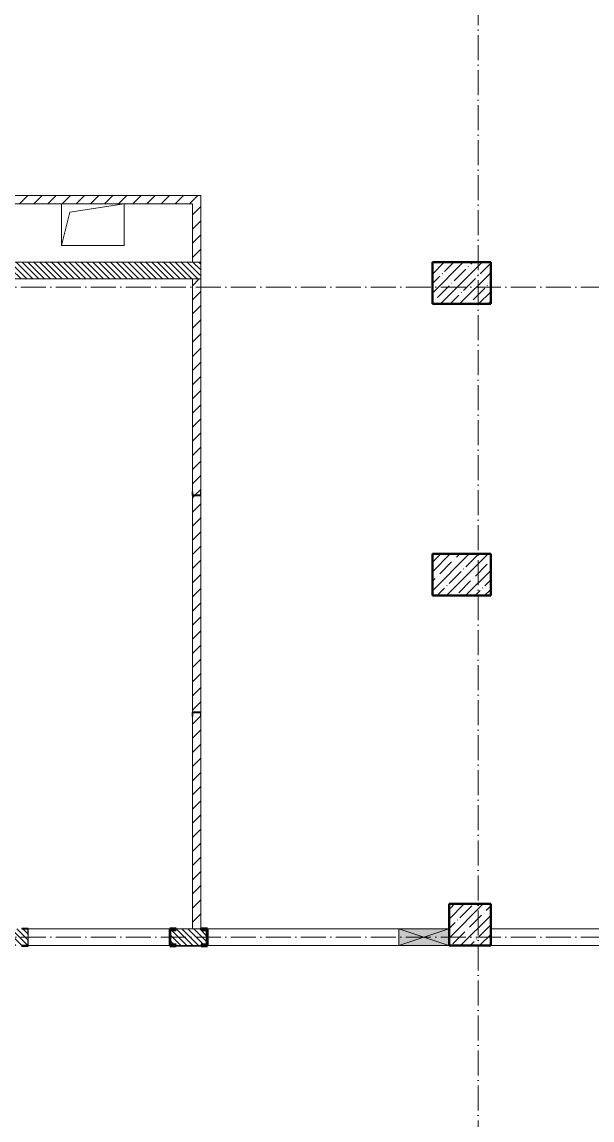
# Model space of a CAD drawing. Header units: millimetres. Extents: x -213536 to 1564669, y -45299 to 942238.
# Drawn here: x 226054 to 232895, y 512105 to 525279 of the extents above; entities that cross this region are included whole.
import ezdxf

# ---------------------------------------------------------------- set-up
doc = ezdxf.new("R2010")
doc.units = ezdxf.units.MM
doc.linetypes.add('50_200_ШТРИХ_1Т_ш5_п1_п1_', pattern=[700, 500, -100, 0, -100])
for name, color, linetype, lineweight in [('0-1', 7, 'Continuous', 5), ('A-COLS-____-MCUT', 7, 'Continuous', 53), ('A-DETL-GENF-OTLN', 7, 'Continuous', 9), ('A-FLOR-____-OTLN', 7, 'Continuous', 9), ('A-GENM-____-MCUT', 7, 'Continuous', 25), ('A-GENM-____-OTLN', 7, 'Continuous', 9), ('A-GENM-____-OTLN-1', 7, 'Continuous', 25), ('A-GLAZ-____-OTLN', 7, 'Continuous', 9), ('A-WALL-____-MCUT', 7, 'Continuous', 13), ('A-WALL-____-PATT-1', 7, 'Continuous', 9), ('A-WALL-FNSH-MCUT-1', 7, 'Continuous', 9), ('I-WALL-____-OTLN', 7, 'Continuous', 9), ('S-BEAM-____-OTLN', 7, 'Continuous', 9), ('S-COLS-____-MCUT', 7, 'Continuous', 50), ('S-COLS-____-OTLN', 7, 'Continuous', 9), ('S-GRID-____-OTLN-1', 7, '50_200_ШТРИХ_1Т_ш5_п1_п1_', 9)]:
    doc.layers.add(name, color=color, linetype=linetype, lineweight=lineweight)
pattern_1 = [(135, (142429.057, 459015.94), (-35.35534, -35.35534), [])]
pattern_2 = [(45, (142429.06, 459015.94), (-84.85281, 84.85281), [])]

# ---------------------------------------------------------------- blocks, each defined once
blk = doc.blocks.new('Перемычка над витражем_2025_02_04_ifc-1-АР1_План отверстий 3 этажа в осях 1-64_Ю-ЯЯ')
at = {"layer": 'A-COLS-____-MCUT'}
for p, q in [((85476, 55381), (85400, 55381)), ((85400, 55381), (85400, 55181)), ((85405, 55190), (85405, 55372)), ((85405, 55372), (85476, 55372)), ((85476, 55372), (85476, 55381)), ((85850, 55381), (85774, 55381)), ((85774, 55381), (85774, 55372)), ((85774, 55372), (85845, 55372)), ((85845, 55372), (85845, 55190)), ((85850, 55181), (85850, 55381)), ((85400, 55181), (85476, 55181)), ((85476, 55190), (85405, 55190)), ((85476, 55181), (85476, 55190)), ((85845, 55190), (85774, 55190)), ((85774, 55190), (85774, 55181)), ((85774, 55181), (85850, 55181))]:
    blk.add_line(p, q, dxfattribs=at)
at = {"layer": 'S-BEAM-____-OTLN'}
for p, q in [((85435, 55181), (85435, 55175)), ((85815, 55175), (85435, 55175)), ((85815, 55181), (85815, 55175))]:
    blk.add_line(p, q, dxfattribs=at)
blk = doc.blocks.new('BSC_Колонна _Прямоугольная - 500х500-V95-АР1_План отверстий 3 этажа в осях 1-64_Ю-ЯЯ')
at = {"layer": 'S-COLS-____-OTLN'}
h = blk.add_hatch(dxfattribs=at)
h.set_pattern_fill('FP_100', color=256, style=0, pattern_type=2)
h.set_pattern_definition([(315, (-55431.04, 89000), (114.04925, 114.04925), []), (315, (-55431.04, 88885.95), (114.04925, 114.04925), [201.613, -40.323, 3.353, -36.97])])
h.paths.add_polyline_path([(-250, 250), (-250, -250), (250, -250), (250, 250)], flags=0)
at = {"layer": 'S-COLS-____-MCUT'}
for p, q in [((250, 250), (-250, 250)), ((-250, 250), (-250, -250)), ((250, -250), (250, 250)), ((-250, -250), (250, -250))]:
    blk.add_line(p, q, dxfattribs=at)
blk = doc.blocks.new('BSC_Колонна _Прямоугольная - 500х700-V124-АР1_План отверстий 3 этажа в осях 1-64_Ю-ЯЯ')
at = {"layer": 'S-COLS-____-OTLN'}
h = blk.add_hatch(dxfattribs=at)
h.set_pattern_fill('FP_129', color=256, style=0, pattern_type=2)
h.set_pattern_definition([(315, (-63131.04, 88900), (114.04925, 114.04925), []), (315, (-63131.04, 88785.95), (114.04925, 114.04925), [201.613, -40.323, 3.353, -36.97])])
h.paths.add_polyline_path([(-250, 350), (-250, -350), (250, -350), (250, 350)], flags=0)
at = {"layer": 'S-COLS-____-MCUT'}
for p, q in [((250, 350), (-250, 350)), ((-250, 350), (-250, -350)), ((250, -350), (250, 350)), ((-250, -350), (250, -350))]:
    blk.add_line(p, q, dxfattribs=at)
blk = doc.blocks.new('BSC_Колонна _Прямоугольная - 500х700-V127-АР1_План отверстий 3 этажа в осях 1-64_Ю-ЯЯ')
at = {"layer": 'S-COLS-____-OTLN'}
h = blk.add_hatch(dxfattribs=at)
h.set_pattern_fill('FP_132', color=256, style=0, pattern_type=2)
h.set_pattern_definition([(315, (-59631.04, 88900), (114.04925, 114.04925), []), (315, (-59631.04, 88785.95), (114.04925, 114.04925), [201.613, -40.323, 3.353, -36.97])])
h.paths.add_polyline_path([(-250, 350), (-250, -350), (250, -350), (250, 350)], flags=0)
at = {"layer": 'S-COLS-____-MCUT'}
for p, q in [((250, 350), (-250, 350)), ((-250, 350), (-250, -350)), ((250, -350), (250, 350)), ((-250, -350), (250, -350))]:
    blk.add_line(p, q, dxfattribs=at)
blk = doc.blocks.new('Фахверк_СКБ_Уголок - 200_3550-28267367-АР1_План отверстий 3 этажа в осях 1-64_Ю-ЯЯ')
at = {"layer": 'A-GENM-____-MCUT'}
for p, q in [((200, 156), (125, 156)), ((125, 156), (125, 81)), ((131, 81), (131, 150)), ((131, 150), (200, 150)), ((200, 150), (200, 156)), ((125, 81), (131, 81)), ((131, 19), (125, 19)), ((125, 19), (125, -56)), ((131, -50), (131, 19)), ((125, -56), (200, -56)), ((200, -50), (131, -50)), ((200, -56), (200, -50))]:
    blk.add_line(p, q, dxfattribs=at)
blk = doc.blocks.new('154_Фахверк_СКБ_Швеллер - Тип_100_3960-28318856-АР1_План отверстий 3 этажа в осях 1-64_Ю-ЯЯ')
at = {"layer": 'A-GENM-____-MCUT'}
for p, q in [((175, 50), (125, 50)), ((125, 50), (125, -50)), ((128, 47), (175, 47)), ((128, -47), (128, 47)), ((175, 47), (175, 50)), ((125, -50), (175, -50)), ((175, -47), (128, -47)), ((175, -50), (175, -47))]:
    blk.add_line(p, q, dxfattribs=at)
blk = doc.blocks.new('AR_Отверстие прямоугольное _в плите_ - AR_Отверстие прямоугольное _в плите_-30552795-АР1_План отверстий 3 этажа в осях 1-64_Ю-ЯЯ')
at = {"layer": 'A-GENM-____-OTLN'}
for p, q in [((-375, 250), (-375, -250)), ((-375, -250), (-275, 150)), ((-275, 150), (375, 250)), ((375, -250), (375, 250)), ((-375, -250), (375, -250))]:
    blk.add_line(p, q, dxfattribs=at)
blk = doc.blocks.new('AR_Отверстие прямоугольное _в стене__БезПР - AR_Отверстие прямоугольное _в стене__БезПР-36423693-АР1_План отверстий 3 этажа в осях 1-64_Ю-ЯЯ')
at = {"layer": 'A-GLAZ-____-OTLN'}
blk.add_hatch(color=256, dxfattribs=at).paths.add_polyline_path([(300, 100), (-300, 100), (-300, -100), (300, -100)], flags=0)
at = {"layer": 'A-DETL-GENF-OTLN'}
for p, q in [((-300, -100), (-300, 100)), ((-300, 100), (300, 100)), ((300, 100), (-300, -100)), ((-300, 100), (300, -100)), ((300, 100), (-300, 100)), ((-300, 100), (-300, -100)), ((300, 100), (300, -100)), ((300, -100), (300, 100)), ((300, -100), (-300, -100)), ((-300, -100), (300, -100))]:
    blk.add_line(p, q, dxfattribs=at)

msp = doc.modelspace()

# ---------------------------------------------------------------- hatches: boundary and pattern name
at = {"layer": 'A-WALL-____-PATT-1'}
h = msp.add_hatch(dxfattribs=at)
h.set_pattern_fill('FP_7', color=256, style=0, pattern_type=2)
h.set_pattern_definition(pattern_2)
h.paths.add_polyline_path([(228099.1, 523097), (228099.1, 523197), (225954.1, 523197), (225954.1, 523194), (225907.1, 523194), (225907.1, 523100), (225954.1, 523100), (225954.1, 523097), (227253.3, 523097)], flags=0)
h.paths.add_polyline_path([(222879.1, 523097), (222879.1, 523100), (222926.1, 523100), (222926.1, 523194), (222879.1, 523194), (222879.1, 523197), (220829.1, 523197), (220829.1, 523097), (221950.9, 523097)], flags=0)
h.paths.add_polyline_path([(222929.1, 523097), (224654.1, 523097), (224654.1, 523197), (222929.1, 523197), (222929.1, 523100)], flags=0)
h.paths.add_polyline_path([(218779.1, 523097), (220779.1, 523097), (220779.1, 523100), (220826.1, 523100), (220826.1, 523194), (220779.1, 523194), (220779.1, 523197), (218779.1, 523197)], flags=0)
h = msp.add_hatch(dxfattribs=at)
h.set_pattern_fill('FP_7', color=256, style=0, pattern_type=2)
h.set_pattern_definition(pattern_2)
h.paths.add_polyline_path([(228199.1, 522397), (228199.1, 523197), (228099.1, 523197), (228099.1, 522397)], flags=0)
h = msp.add_hatch(dxfattribs=at)
h.set_pattern_fill('FP_9', color=256, style=0, pattern_type=2)
h.set_pattern_definition(pattern_1)
h.paths.add_polyline_path([(228199.1, 522197), (228199.1, 522397), (225929.1, 522397), (225929.1, 522197), (227253.3, 522197)], flags=0)
h = msp.add_hatch(dxfattribs=at)
h.set_pattern_fill('FP_7', color=256, style=0, pattern_type=2)
h.set_pattern_definition(pattern_2)
h.paths.add_polyline_path([(228199.1, 514397), (228199.1, 516947), (228196.1, 516947), (228196.1, 516994), (228102.1, 516994), (228102.1, 516947), (228099.1, 516947), (228099.1, 514397), (228196.1, 514397)], flags=0)
h.paths.add_polyline_path([(228199.1, 516997), (228199.1, 519597), (228099.1, 519597), (228099.1, 516997), (228196.1, 516997)], flags=0)
h.paths.add_polyline_path([(228196.1, 519600), (228196.1, 519647), (228199.1, 519647), (228199.1, 522197), (228099.1, 522197), (228099.1, 519647), (228102.1, 519647), (228102.1, 519600)], flags=0)
h = msp.add_hatch(dxfattribs=at)
h.set_pattern_fill('FP_9', color=256, style=0, pattern_type=2)
h.set_pattern_definition(pattern_1)
h.paths.add_polyline_path([(228279.1, 514197), (228279.1, 514397), (227829.1, 514397), (227829.1, 514197)], flags=0)
h.paths.add_polyline_path([(226054.1, 514197), (226123.1, 514197), (226123.1, 514266), (226129.1, 514266), (226129.1, 514328), (226123.1, 514328), (226123.1, 514397), (225829.1, 514397), (225829.1, 514197)], flags=0)

# ---------------------------------------------------------------- linework, layer by layer
at = {"layer": 'A-FLOR-____-OTLN'}
for p, q in [((226529.1, 522597), (226529.1, 523097)), ((227279.1, 523097), (227279.1, 522597)), ((227279.1, 522597), (226529.1, 522597))]:
    msp.add_line(p, q, dxfattribs=at)
at = {"layer": 'A-WALL-____-MCUT'}
for p, q in [((228199.1, 522397), (225929.1, 522397)), ((228199.1, 522197), (228199.1, 522397)), ((225929.1, 522197), (228199.1, 522197)), ((228279.1, 514397), (227829.1, 514397)), ((227829.1, 514397), (227829.1, 514197)), ((228279.1, 514197), (228279.1, 514397)), ((226129.1, 514266), (226129.1, 514328)), ((227829.1, 514197), (228279.1, 514197))]:
    msp.add_line(p, q, dxfattribs=at)
at = {"layer": 'A-WALL-FNSH-MCUT-1'}
for p, q in [((228199.1, 523197), (225954.1, 523197)), ((228199.1, 522397), (228199.1, 523197)), ((225954.1, 523097), (228099.1, 523097)), ((228099.1, 523097), (228099.1, 522397)), ((228099.1, 522197), (228099.1, 519647)), ((228199.1, 519647), (228199.1, 522197)), ((228099.1, 519597), (228099.1, 516997)), ((228199.1, 516997), (228199.1, 519597)), ((228099.1, 516947), (228099.1, 514397)), ((228199.1, 514397), (228199.1, 516947))]:
    msp.add_line(p, q, dxfattribs=at)
at = {"layer": 'I-WALL-____-OTLN'}
for p, q in [((226129.1, 514397), (227829.1, 514397)), ((228279.1, 514397), (230577.7, 514397)), ((231177.7, 514397), (231179.1, 514397)), ((231679.1, 514397), (235679.1, 514397)), ((227829.1, 514197), (226129.1, 514197)), ((230577.7, 514197), (228279.1, 514197)), ((231179.1, 514197), (231177.7, 514197)), ((235679.1, 514197), (231679.1, 514197))]:
    msp.add_line(p, q, dxfattribs=at)
at = {"layer": 'S-GRID-____-OTLN-1', "color": 251, "ltscale": 0.6, "true_color": 0x636466}
for p, q in [((231529.1, 549908.8), (231529.1, 498997)), ((246503.5, 522097), (137760.3, 522097)), ((246503.5, 514297), (137760.3, 514297))]:
    msp.add_line(p, q, dxfattribs=at)

# ---------------------------------------------------------------- block references
at = {"layer": '0-1'}
msp.add_blockref('Перемычка над витражем_2025_02_04_ifc-1-АР1_План отверстий 3 этажа в осях 1-64_Ю-ЯЯ', (142429.1, 459015.9), dxfattribs=at)
at = {"layer": 'A-GENM-____-OTLN'}
msp.add_blockref('AR_Отверстие прямоугольное _в плите_ - AR_Отверстие прямоугольное _в плите_-30552795-АР1_План отверстий 3 этажа в осях 1-64_Ю-ЯЯ', (226904.1, 522847), dxfattribs=at)
at = {"layer": 'A-GENM-____-OTLN-1'}
for name, p, rotation in [('154_Фахверк_СКБ_Швеллер - Тип_100_3960-28318856-АР1_План отверстий 3 этажа в осях 1-64_Ю-ЯЯ', (228149.1, 519472), 89.99999999999987), ('154_Фахверк_СКБ_Швеллер - Тип_100_3960-28318856-АР1_План отверстий 3 этажа в осях 1-64_Ю-ЯЯ', (228149.1, 517122), 269.9999999999998), ('Фахверк_СКБ_Уголок - 200_3550-28267367-АР1_План отверстий 3 этажа в осях 1-64_Ю-ЯЯ', (226254.1, 514347), 180)]:
    msp.add_blockref(name, p, dxfattribs=dict(at, rotation=rotation))
at = {"layer": 'A-GLAZ-____-OTLN', "rotation": 180}
msp.add_blockref('AR_Отверстие прямоугольное _в стене__БезПР - AR_Отверстие прямоугольное _в стене__БезПР-36423693-АР1_План отверстий 3 этажа в осях 1-64_Ю-ЯЯ', (230877.7, 514297), dxfattribs=at)
at = {"layer": 'S-COLS-____-OTLN', "rotation": 89.9999999999999}
for name, p in [('BSC_Колонна _Прямоугольная - 500х700-V124-АР1_План отверстий 3 этажа в осях 1-64_Ю-ЯЯ', (231329.1, 522147)), ('BSC_Колонна _Прямоугольная - 500х700-V127-АР1_План отверстий 3 этажа в осях 1-64_Ю-ЯЯ', (231329.1, 518647)), ('BSC_Колонна _Прямоугольная - 500х500-V95-АР1_План отверстий 3 этажа в осях 1-64_Ю-ЯЯ', (231429.1, 514447))]:
    msp.add_blockref(name, p, dxfattribs=at)

doc.saveas('drawing.dxf')
